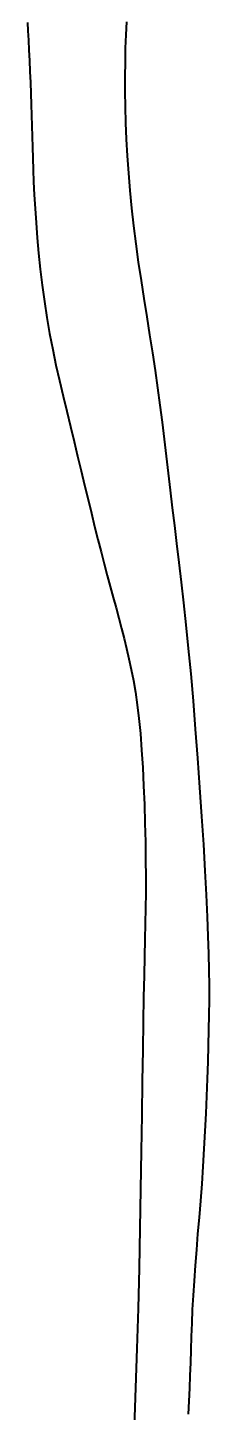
# Model space of a CAD drawing. Header units: metres. Extents: x 561401 to 594056, y 8460144 to 8508504.
# Drawn here: x 572623.5 to 572633.4, y 8471021.1 to 8471097.1 of the extents above; entities that cross this region are included whole.
import ezdxf

# ---------------------------------------------------------------- set-up
doc = ezdxf.new("R2010")
doc.units = ezdxf.units.M
doc.layers.add('1.1. VIA EXISTENTE', color=252, linetype='Continuous')

msp = doc.modelspace()

# ---------------------------------------------------------------- linework, layer by layer
at = {"layer": '1.1. VIA EXISTENTE', "color": 253, "linetype": 'Continuous', "lineweight": 40, "ltscale": 0.2, "true_color": 0x84a4a6}
for points in [[(572623.469, 8471097.368), (572623.488, 8471096.906), (572623.511, 8471096.398), (572623.537, 8471095.854), (572623.564, 8471095.281), (572623.592, 8471094.689), (572623.619, 8471094.085), (572623.644, 8471093.479), (572623.667, 8471092.878), (572623.685, 8471092.289), (572623.701, 8471091.707), (572623.716, 8471091.124), (572623.731, 8471090.532), (572623.749, 8471089.923), (572623.771, 8471089.29), (572623.799, 8471088.626), (572623.833, 8471087.921), (572623.877, 8471087.172), (572623.93, 8471086.383), (572623.995, 8471085.56), (572624.071, 8471084.711), (572624.161, 8471083.842), (572624.266, 8471082.961), (572624.386, 8471082.074), (572624.522, 8471081.189), (572624.676, 8471080.311), (572624.845, 8471079.441), (572625.025, 8471078.58), (572625.216, 8471077.727), (572625.413, 8471076.882), (572625.615, 8471076.045), (572625.817, 8471075.217), (572626.019, 8471074.396), (572626.216, 8471073.583), (572626.41, 8471072.781), (572626.6, 8471071.991), (572626.786, 8471071.218), (572626.969, 8471070.462), (572627.149, 8471069.727), (572627.326, 8471069.016), (572627.5, 8471068.331), (572627.671, 8471067.673), (572627.84, 8471067.04), (572628.005, 8471066.429), (572628.166, 8471065.836), (572628.323, 8471065.259), (572628.476, 8471064.693), (572628.624, 8471064.136), (572628.767, 8471063.583), (572628.904, 8471063.031), (572629.035, 8471062.471), (572629.16, 8471061.893), (572629.277, 8471061.285), (572629.386, 8471060.639), (572629.486, 8471059.944), (572629.577, 8471059.19), (572629.659, 8471058.367), (572629.729, 8471057.469), (572629.79, 8471056.511), (572629.841, 8471055.51), (572629.882, 8471054.485), (572629.914, 8471053.455), (572629.937, 8471052.438), (572629.951, 8471051.452), (572629.957, 8471050.516), (572629.955, 8471049.639), (572629.946, 8471048.797), (572629.931, 8471047.956), (572629.912, 8471047.081), (572629.89, 8471046.138), (572629.865, 8471045.095), (572629.839, 8471043.916), (572629.813, 8471042.569), (572629.789, 8471041.029), (572629.764, 8471039.313), (572629.738, 8471037.448), (572629.708, 8471035.462), (572629.675, 8471033.382), (572629.636, 8471031.234), (572629.591, 8471029.045), (572629.537, 8471026.844), (572629.473, 8471024.652), (572629.398, 8471022.482), (572629.312, 8471020.338)], [(572632.306, 8471021.051), (572632.346, 8471021.76), (572632.378, 8471022.464), (572632.405, 8471023.165), (572632.427, 8471023.868), (572632.449, 8471024.577), (572632.472, 8471025.296), (572632.499, 8471026.03), (572632.532, 8471026.783), (572632.574, 8471027.56), (572632.626, 8471028.364), (572632.687, 8471029.195), (572632.754, 8471030.05), (572632.826, 8471030.928), (572632.9, 8471031.826), (572632.974, 8471032.744), (572633.046, 8471033.679), (572633.113, 8471034.629), (572633.173, 8471035.592), (572633.227, 8471036.562), (572633.275, 8471037.531), (572633.317, 8471038.493), (572633.352, 8471039.44), (572633.382, 8471040.365), (572633.407, 8471041.262), (572633.427, 8471042.124), (572633.441, 8471042.947), (572633.449, 8471043.752), (572633.45, 8471044.562), (572633.441, 8471045.401), (572633.423, 8471046.292), (572633.393, 8471047.26), (572633.351, 8471048.328), (572633.294, 8471049.519), (572633.223, 8471050.85), (572633.138, 8471052.296), (572633.041, 8471053.827), (572632.935, 8471055.411), (572632.82, 8471057.018), (572632.698, 8471058.614), (572632.572, 8471060.17), (572632.444, 8471061.652), (572632.313, 8471063.038), (572632.183, 8471064.331), (572632.053, 8471065.542), (572631.924, 8471066.682), (572631.796, 8471067.763), (572631.671, 8471068.795), (572631.549, 8471069.79), (572631.431, 8471070.759), (572631.317, 8471071.712), (572631.206, 8471072.653), (572631.096, 8471073.587), (572630.984, 8471074.518), (572630.869, 8471075.449), (572630.749, 8471076.384), (572630.622, 8471077.328), (572630.486, 8471078.283), (572630.34, 8471079.253), (572630.186, 8471080.236), (572630.029, 8471081.228), (572629.871, 8471082.226), (572629.716, 8471083.226), (572629.567, 8471084.227), (572629.427, 8471085.224), (572629.301, 8471086.214), (572629.191, 8471087.194), (572629.097, 8471088.161), (572629.018, 8471089.114), (572628.953, 8471090.051), (572628.903, 8471090.968), (572628.865, 8471091.864), (572628.841, 8471092.736), (572628.828, 8471093.583), (572628.826, 8471094.403), (572628.835, 8471095.194), (572628.853, 8471095.959), (572628.878, 8471096.697), (572628.91, 8471097.409)]]:
    msp.add_lwpolyline(points, dxfattribs=at)

doc.saveas('drawing.dxf')
